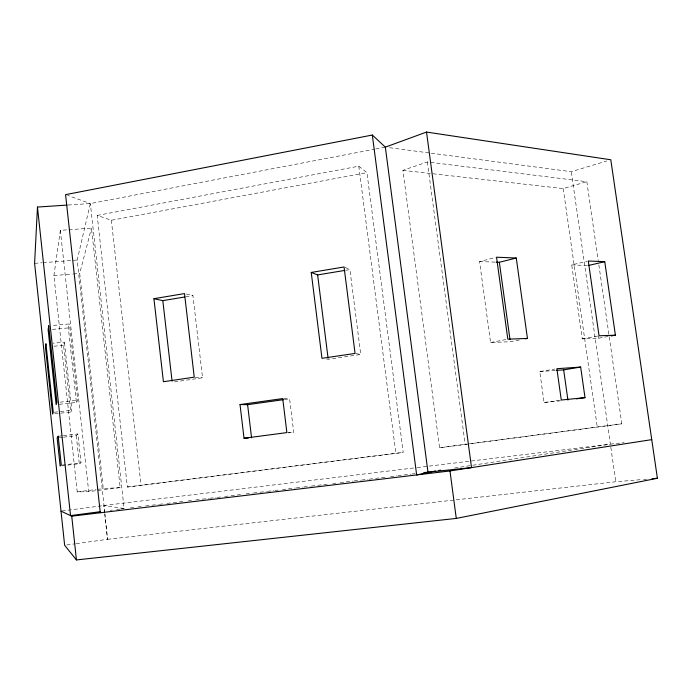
<?xml version="1.0" encoding="UTF-8"?>
<svg xmlns="http://www.w3.org/2000/svg" width="692" height="692" viewBox="0 0 692 692"><rect width="100%" height="100%" fill="white"/><g stroke="black" fill="none" stroke-linecap="round" stroke-linejoin="round"><path stroke-width="0.52" stroke-dasharray="3.46 2.59" d="M68.941 229.727L91.456 228.118L120.166 487.618L88.706 491.64L77.219 491.917L53.907 275.537L60.36 230.341L67.868 229.805M104.829 512.893L77.193 260.01L90.341 203.552L374.735 149.169M120.166 487.618L103.281 488.587L79.727 273.452L91.456 228.118M54.737 413.816L70.766 412.051L63.569 345.308L64.442 342.125L53.137 343.206M59.339 404.31L76.431 402.459L68.352 327.913L69.451 323.925L51.848 325.543M70.766 412.051L71.804 410.295L64.442 342.125M76.431 402.459L77.729 400.261L69.451 323.925M63.517 437.188L76.267 435.718L77.902 433.962L81.025 462.801L79.295 463.701L62.271 465.768M598.857 264.898L621.814 423.815L439.576 447.759L402.917 170.336L427.362 161.954L586.833 181.702L598.234 260.625M431.289 153.217L571.272 171.702L606.746 160.994M402.917 170.336L563.219 188.587L586.833 181.702M519.372 339.988L510.298 341.727L490.593 342.505L479.547 261.55L495.541 257.467M608.104 336.511L598.727 338.224L582.266 338.872L571.713 264.924L587.257 261.247M490.593 342.505L505.8 339.556M375.791 148.97L385.34 147.145M97.2 215.42L358.793 166.192L366.933 172.619L403.211 452.412L127.371 487.03L97.2 215.42L111.36 220.272L366.933 172.619M582.266 338.872L598 335.975M185.664 296.833L192.93 295.631L202.54 377.771L173.234 382.079M345.74 270.261L349.901 269.569L360.748 354.477L328.207 359.269L326.131 358.949M560.658 400.824L544.068 402.51L539.751 371.552L554.854 369.044M454.635 468.017L471.702 465.396M472.766 465.24L610.379 444.152L624.167 442.646M544.068 402.51L559.257 400.322M284.36 399.543L289.611 398.808L293.711 432.215L288.443 432.915M127.371 487.03L403.211 452.412M104.751 513.966L107.528 539.319L104.916 513.948M66.743 544.967L75.151 543.808M76.198 543.661L107.718 539.293M439.576 447.759L621.814 423.815M110.184 510.376L112.32 510.091M116.611 509.52L119.828 509.096M120.901 508.957L126.255 508.274M104.639 512.91L103.835 505.523L124.11 508.533L90.341 203.552L67.565 195.378M62.046 510.999L104.051 505.497M77.219 491.917L95.989 489.521M97.027 489.391L103.281 488.587M62.332 465.067L81.025 462.801M103.835 505.523L416.195 467.68M417.267 467.55L610.379 444.152L571.272 171.702M130.529 507.764L133.738 507.374M138.019 506.864L141.229 506.475M145.51 505.964L150.856 505.324M151.929 505.195L158.347 504.425M159.419 504.295L162.629 503.914M166.91 503.395L172.256 502.755M173.329 502.626L184.029 501.345M188.302 500.835L191.52 500.446M195.793 499.935L201.147 499.295M202.211 499.166L208.638 498.396M209.702 498.266L216.12 497.496M217.193 497.366L220.402 496.986M224.684 496.475L230.029 495.827M231.102 495.706L241.802 494.417M246.084 493.906L252.502 493.137M253.566 493.007L258.92 492.367M259.993 492.237L266.411 491.467M267.475 491.337L273.902 490.567M274.966 490.446L278.175 490.057M282.457 489.547L295.294 488.007M296.366 487.877L302.785 487.107M303.857 486.978L310.275 486.208M311.348 486.078L316.694 485.438M317.766 485.308L328.466 484.028M332.74 483.518L335.949 483.128M340.23 482.618L353.067 481.078M354.14 480.949L360.558 480.179M361.631 480.049L368.049 479.288M369.121 479.158L374.467 478.518M375.54 478.388L386.24 477.099M390.522 476.589L396.94 475.819M398.004 475.689L410.849 474.15M411.913 474.029L415.122 473.639M59.235 436.107L62.349 435.752M63.379 435.631L77.902 433.962M59.27 437.681L62.453 437.309M107.528 539.319L615.776 481.744L642.461 479.521M54.279 412.224L71.804 410.295M60.066 402.164L77.729 400.261M53.976 346.225L63.569 345.308M52.384 329.383L68.352 327.913M643.525 479.426L646.726 479.158M53.907 275.537L72.193 274.058M73.274 273.971L79.727 273.452M34.6 263.341L42.056 262.752M43.12 262.675L77.193 260.01M539.751 371.552L555.339 370.454M68.136 205.022L90.341 203.552M287.855 432.535L293.711 432.215M283.703 398.609L289.611 398.808M479.547 261.55L495.178 262.121M571.713 264.924L587.24 265.494M195.282 377.244L202.54 377.771M389.613 147.707L430.225 153.07M356.008 353.603L360.748 354.477M186.39 294.039L192.93 295.631M345.031 267.406L349.901 269.569M598.416 336.087L598.727 338.224M610.828 447.292L615.776 481.744M563.219 188.587L597.248 426.817M427.362 161.954L465.214 444.662M358.793 166.192L395.911 453.537M111.36 220.272L141.03 485.127M60.36 230.341L88.706 491.64M76.267 435.718L79.295 463.701"/><path stroke-width="1.04" d="M67.081 205.091L37.472 207.055L34.6 263.341L64.641 545.261L76.431 559.94L456.279 518.42L657.4 478.267L610.802 159.774L426.523 132.06L385.34 147.145L372.331 135.035L65.576 194.66L100.288 512.763M496.216 262.164L499.347 262.277L516.267 258.021L527.442 338.44L525.427 338.829M435.432 470.958L416.645 474.937L372.331 135.035M588.269 265.529L604.747 261.68L615.404 335.179L611.235 335.94M153.927 298.685L184.513 293.581L194.244 377.166L163.416 381.716L153.927 298.685L162.819 300.631L184.626 297.006M311.236 272.44L344.054 266.974L355.065 353.43L321.97 358.318L311.236 272.44L317.628 274.923L344.702 270.434M556.385 370.384L563.66 369.874L580.657 367.071L584.999 397.64L576.462 398.86M61.008 511.137L71.734 516.18L449.982 470.949L651.752 439.636M438.633 470.465L440.769 470.136M240.02 404.56L282.725 398.575L286.877 432.595L244.034 438.261L240.02 404.56L247.598 404.682L283.313 399.691M100.539 511.647L70.532 515.626L37.472 207.055M423.686 472.61L471.52 467.61L426.523 132.06M584.999 397.64L561.281 400.028L556.87 368.706L580.657 367.071M652.063 478.717L657.4 478.267M244.034 438.261L248.342 437.993M527.442 338.44L507.824 339.167L496.536 257.208L516.267 258.021M615.404 335.179L599.047 335.784L588.287 260.996L604.747 261.68M563.66 369.874L567.924 400.088M499.347 262.277L510.004 339.608M449.982 470.949L456.279 518.42M385.34 147.145L427.967 472.1M317.628 274.923L328.077 358.205M247.598 404.682L251.559 437.785M162.819 300.631L172.066 381.162M71.734 516.18L76.431 559.94M45.94 343.889L45.456 347.047L52.601 414.05L53.249 412.337L45.94 343.889M48.734 325.82L48.129 329.781L56.139 404.656L56.943 402.502L48.734 325.82M58.197 436.228L57.142 437.924L60.143 466.027L61.294 465.197L58.197 436.228"/></g></svg>
